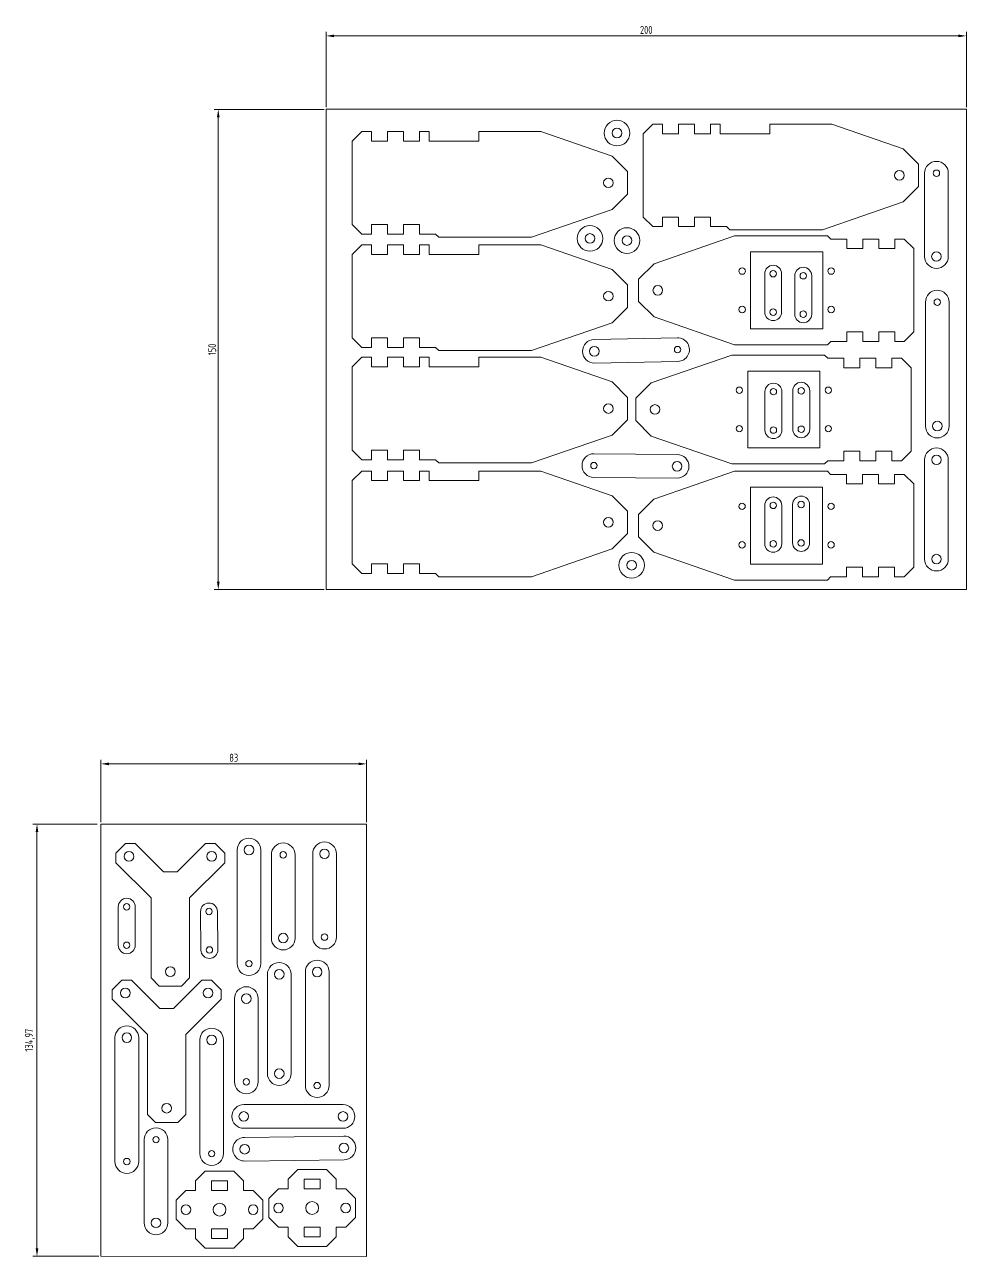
# Model space of a CAD drawing. Header units: millimetres. Extents: x 9121 to 9769, y -4282 to -3493.
# Drawn here: x 9474.4 to 9768.6, y -4250.2 to -3865.5 of the extents above; entities that cross this region are included whole.
import ezdxf

# ---------------------------------------------------------------- set-up
doc = ezdxf.new("R2010")
doc.units = ezdxf.units.MM
doc.header["$LTSCALE"] = 100
doc.header["$PDMODE"] = 3
doc.header["$PDSIZE"] = 8
doc.layers.get('Defpoints').update_dxf_attribs({"linetype": 'CONTINUOUS', "lineweight": 5})
doc.layers.add('细实线', color=7, linetype='CONTINUOUS', lineweight=5)
doc.styles.get("Standard").update_dxf_attribs({"font": 'iso.shx', "width": 0.85})
doc.dimstyles.new('ISO-25', dxfattribs={"dimtxt": 2.5, "dimasz": 2.5, "dimexe": 1.25, "dimexo": 0.625, "dimtad": 1, "dimtxsty": 'Standard', "dimcen": 2.5, "dimadec": 0, "dimazin": 0, "dimtfac": 1, "dimtmove": 0, "dimatfit": 3, "dimfxl": 1, "dimlwd": -1, "dimlwe": -1, "dimarcsym": 0})

# ---------------------------------------------------------------- blocks, each defined once
blk = doc.blocks.new('*D36')
at = {"layer": 'Defpoints', "color": 0, "transparency": 16777216}
for p in [(9581.2, -4096.41), (9498.2, -4115.2), (9581.2, -4115.22)]:
    blk.add_point(p, dxfattribs=at)
at = {"layer": '细实线', "color": 0, "transparency": 16777216}
for p, q in [((9498.2, -4114.57), (9498.2, -4095.16)), ((9500.7, -4096.41), (9578.7, -4096.41)), ((9581.2, -4114.59), (9581.2, -4095.16))]:
    blk.add_line(p, q, dxfattribs=at)
for points in [[(9500.7, -4095.99), (9500.7, -4096.83), (9498.2, -4096.41)], [(9578.7, -4095.99), (9578.7, -4096.83), (9581.2, -4096.41)]]:
    blk.add_solid(points, dxfattribs=at)
at = {"layer": '细实线', "color": 0, "transparency": 16777216, "insert": (9539.7, -4094.49), "char_height": 2.5, "attachment_point": 5}
blk.add_mtext('83', dxfattribs=at)
blk = doc.blocks.new('*D37')
at = {"layer": 'Defpoints', "color": 0, "transparency": 16777216}
for p in [(9497.66, -4115.22), (9478.25, -4250.19), (9498.2, -4250.19)]:
    blk.add_point(p, dxfattribs=at)
at = {"layer": '细实线', "color": 0, "transparency": 16777216}
for p, q in [((9497.03, -4115.22), (9477, -4115.22)), ((9478.25, -4117.72), (9478.25, -4247.69)), ((9497.57, -4250.19), (9477, -4250.19))]:
    blk.add_line(p, q, dxfattribs=at)
for points in [[(9477.83, -4117.72), (9478.67, -4117.72), (9478.25, -4115.22)], [(9477.83, -4247.69), (9478.67, -4247.69), (9478.25, -4250.19)]]:
    blk.add_solid(points, dxfattribs=at)
at = {"layer": '细实线', "color": 0, "transparency": 16777216, "insert": (9476.03, -4182.71), "char_height": 2.5, "attachment_point": 5, "rotation": 90}
blk.add_mtext('134,97', dxfattribs=at)
blk = doc.blocks.new('*D44')
at = {"layer": 'Defpoints', "color": 0, "transparency": 16777216}
for p in [(9568.55, -3891.99), (9534.88, -4041.99), (9568.55, -4041.99)]:
    blk.add_point(p, dxfattribs=at)
at = {"layer": '细实线', "color": 0, "transparency": 16777216}
for p, q in [((9567.93, -3891.99), (9533.63, -3891.99)), ((9534.88, -3894.49), (9534.88, -4039.49)), ((9567.93, -4041.99), (9533.63, -4041.99))]:
    blk.add_line(p, q, dxfattribs=at)
for points in [[(9534.46, -3894.49), (9535.3, -3894.49), (9534.88, -3891.99)], [(9534.46, -4039.49), (9535.3, -4039.49), (9534.88, -4041.99)]]:
    blk.add_solid(points, dxfattribs=at)
at = {"layer": '细实线', "color": 0, "transparency": 16777216, "insert": (9532.97, -3966.99), "char_height": 2.5, "attachment_point": 5, "rotation": 90}
blk.add_mtext('150', dxfattribs=at)
blk = doc.blocks.new('*D45')
at = {"layer": 'Defpoints', "color": 0, "transparency": 16777216}
for p in [(9768.55, -3869.05), (9568.55, -3891.99), (9768.55, -3891.99)]:
    blk.add_point(p, dxfattribs=at)
at = {"layer": '细实线', "color": 0, "transparency": 16777216}
for p, q in [((9568.55, -3891.36), (9568.55, -3867.8)), ((9571.05, -3869.05), (9766.05, -3869.05)), ((9768.55, -3891.36), (9768.55, -3867.8))]:
    blk.add_line(p, q, dxfattribs=at)
for points in [[(9571.05, -3868.64), (9571.05, -3869.47), (9568.55, -3869.05)], [(9766.05, -3868.64), (9766.05, -3869.47), (9768.55, -3869.05)]]:
    blk.add_solid(points, dxfattribs=at)
at = {"layer": '细实线', "color": 0, "transparency": 16777216, "insert": (9668.55, -3867.18), "char_height": 2.5, "attachment_point": 5}
blk.add_mtext('200', dxfattribs=at)

msp = doc.modelspace()

# ---------------------------------------------------------------- linework, layer by layer
at = {"layer": '细实线'}
for p, q in [((9667.638, -3899.614), (9670.638, -3896.614)), ((9670.638, -3896.614), (9673.638, -3896.614)), ((9673.638, -3896.614), (9673.638, -3899.614)), ((9678.638, -3899.614), (9678.638, -3896.614)), ((9678.638, -3896.614), (9683.638, -3896.614)), ((9683.638, -3896.614), (9683.638, -3899.614)), ((9688.638, -3899.614), (9688.638, -3896.614)), ((9688.638, -3896.614), (9691.638, -3896.614)), ((9691.638, -3896.614), (9691.638, -3899.614)), ((9707.138, -3899.614), (9707.138, -3896.614)), ((9707.138, -3896.614), (9726.533, -3896.614)), ((9726.533, -3896.614), (9748.811, -3904.31)), ((9576.737, -3901.946), (9579.737, -3898.946)), ((9579.737, -3898.946), (9582.737, -3898.946)), ((9582.737, -3898.946), (9582.737, -3901.946)), ((9587.737, -3901.946), (9587.737, -3898.946)), ((9587.737, -3898.946), (9592.737, -3898.946)), ((9592.737, -3898.946), (9592.737, -3901.946)), ((9597.737, -3901.946), (9597.737, -3898.946)), ((9597.737, -3898.946), (9600.737, -3898.946)), ((9600.737, -3898.946), (9600.737, -3901.946)), ((9616.237, -3901.946), (9616.237, -3898.946)), ((9616.237, -3898.946), (9635.632, -3898.946)), ((9635.632, -3898.946), (9657.911, -3906.641)), ((9667.638, -3899.614), (9667.638, -3925.614)), ((9673.638, -3899.614), (9678.638, -3899.614)), ((9683.638, -3899.614), (9688.638, -3899.614)), ((9691.638, -3899.614), (9707.138, -3899.614)), ((9576.737, -3901.946), (9576.737, -3927.946)), ((9582.737, -3901.946), (9587.737, -3901.946)), ((9592.737, -3901.946), (9597.737, -3901.946)), ((9600.737, -3901.946), (9616.237, -3901.946)), ((9748.811, -3904.31), (9753.638, -3909.114)), ((9657.911, -3906.641), (9662.737, -3911.446)), ((9662.737, -3911.446), (9662.737, -3918.446)), ((9753.638, -3909.114), (9753.638, -3916.114)), ((9755.509, -3911.948), (9755.509, -3937.948)), ((9762.909, -3911.948), (9762.909, -3937.948)), ((9657.911, -3923.25), (9662.737, -3918.446)), ((9748.811, -3920.919), (9753.638, -3916.114)), ((9632.737, -3931.946), (9657.911, -3923.25)), ((9723.638, -3929.614), (9748.811, -3920.919)), ((9667.638, -3925.614), (9670.638, -3928.614)), ((9673.638, -3928.614), (9673.638, -3925.614)), ((9673.638, -3925.614), (9678.638, -3925.614)), ((9678.638, -3925.614), (9678.638, -3928.614)), ((9683.638, -3928.614), (9683.638, -3925.614)), ((9683.638, -3925.614), (9688.638, -3925.614)), ((9688.638, -3925.614), (9688.638, -3928.614)), ((9576.737, -3927.946), (9579.737, -3930.946)), ((9579.737, -3930.946), (9582.737, -3930.946)), ((9582.737, -3930.946), (9582.737, -3927.946)), ((9582.737, -3927.946), (9587.737, -3927.946)), ((9587.737, -3927.946), (9587.737, -3930.946)), ((9587.737, -3930.946), (9592.737, -3930.946)), ((9592.737, -3930.946), (9592.737, -3927.946)), ((9592.737, -3927.946), (9597.737, -3927.946)), ((9597.737, -3927.946), (9597.737, -3930.946)), ((9597.737, -3930.946), (9602.737, -3930.946)), ((9602.737, -3930.946), (9603.737, -3931.946)), ((9670.638, -3928.614), (9673.638, -3928.614)), ((9678.638, -3928.614), (9683.638, -3928.614)), ((9688.638, -3928.614), (9693.638, -3928.614)), ((9693.638, -3928.614), (9694.638, -3929.614)), ((9723.638, -3929.614), (9694.638, -3929.614)), ((9576.737, -3937.33), (9579.737, -3934.33)), ((9579.737, -3934.33), (9582.737, -3934.33)), ((9582.737, -3934.33), (9582.737, -3937.33)), ((9587.737, -3937.33), (9587.737, -3934.33)), ((9587.737, -3934.33), (9592.737, -3934.33)), ((9592.737, -3934.33), (9592.737, -3937.33)), ((9597.737, -3937.33), (9597.737, -3934.33)), ((9597.737, -3934.33), (9600.737, -3934.33)), ((9600.737, -3934.33), (9600.737, -3937.33)), ((9632.737, -3931.946), (9603.737, -3931.946)), ((9616.237, -3937.33), (9616.237, -3934.33)), ((9616.237, -3934.33), (9635.632, -3934.33)), ((9635.632, -3934.33), (9657.911, -3942.026)), ((9696.166, -3931.502), (9670.993, -3940.197)), ((9696.166, -3931.502), (9725.166, -3931.502)), ((9726.166, -3932.502), (9725.166, -3931.502)), ((9731.166, -3932.502), (9726.166, -3932.502)), ((9731.166, -3935.502), (9731.166, -3932.502)), ((9741.166, -3932.502), (9736.166, -3932.502)), ((9736.166, -3932.502), (9736.166, -3935.502)), ((9741.166, -3935.502), (9741.166, -3932.502)), ((9749.166, -3932.502), (9746.166, -3932.502)), ((9746.166, -3932.502), (9746.166, -3935.502)), ((9752.166, -3935.502), (9749.166, -3932.502)), ((9576.737, -3937.33), (9576.737, -3963.33)), ((9582.737, -3937.33), (9587.737, -3937.33)), ((9592.737, -3937.33), (9597.737, -3937.33)), ((9600.737, -3937.33), (9616.237, -3937.33)), ((9723.666, -3936.502), (9701.166, -3936.502)), ((9701.166, -3936.502), (9701.166, -3960.502)), ((9723.666, -3960.502), (9723.666, -3936.502)), ((9736.166, -3935.502), (9731.166, -3935.502)), ((9746.166, -3935.502), (9741.166, -3935.502)), ((9752.166, -3935.502), (9752.166, -3961.502)), ((9657.911, -3942.026), (9662.737, -3946.83)), ((9670.993, -3940.197), (9666.166, -3945.002)), ((9666.166, -3945.002), (9666.166, -3952.002)), ((9705.548, -3955.329), (9705.548, -3943.329)), ((9710.848, -3943.329), (9710.848, -3955.329)), ((9714.952, -3943.968), (9714.952, -3955.968)), ((9720.252, -3955.968), (9720.252, -3943.968)), ((9662.737, -3946.83), (9662.737, -3953.83)), ((9657.911, -3958.635), (9662.737, -3953.83)), ((9670.993, -3956.806), (9666.166, -3952.002)), ((9755.763, -3952.206), (9755.763, -3990.906)), ((9763.163, -3952.206), (9763.163, -3990.906)), ((9696.166, -3965.502), (9670.993, -3956.806)), ((9632.737, -3967.33), (9657.911, -3958.635)), ((9723.666, -3960.502), (9701.166, -3960.502)), ((9736.166, -3961.502), (9731.166, -3961.502)), ((9731.166, -3961.502), (9731.166, -3964.502)), ((9736.166, -3964.502), (9736.166, -3961.502)), ((9746.166, -3961.502), (9741.166, -3961.502)), ((9741.166, -3961.502), (9741.166, -3964.502)), ((9746.166, -3964.502), (9746.166, -3961.502)), ((9752.166, -3961.502), (9749.166, -3964.502)), ((9576.737, -3963.33), (9579.737, -3966.33)), ((9582.737, -3966.33), (9582.737, -3963.33)), ((9582.737, -3963.33), (9587.737, -3963.33)), ((9587.737, -3963.33), (9587.737, -3966.33)), ((9592.737, -3966.33), (9592.737, -3963.33)), ((9592.737, -3963.33), (9597.737, -3963.33)), ((9597.737, -3963.33), (9597.737, -3966.33)), ((9678.27, -3963.329), (9652.276, -3963.85)), ((9696.166, -3965.502), (9725.166, -3965.502)), ((9726.166, -3964.502), (9725.166, -3965.502)), ((9731.166, -3964.502), (9726.166, -3964.502)), ((9741.166, -3964.502), (9736.166, -3964.502)), ((9749.166, -3964.502), (9746.166, -3964.502)), ((9576.737, -3972.44), (9579.737, -3969.44)), ((9579.737, -3966.33), (9582.737, -3966.33)), ((9579.737, -3969.44), (9582.737, -3969.44)), ((9582.737, -3969.44), (9582.737, -3972.44)), ((9587.737, -3966.33), (9592.737, -3966.33)), ((9587.737, -3972.44), (9587.737, -3969.44)), ((9587.737, -3969.44), (9592.737, -3969.44)), ((9592.737, -3969.44), (9592.737, -3972.44)), ((9597.737, -3966.33), (9602.737, -3966.33)), ((9597.737, -3972.44), (9597.737, -3969.44)), ((9597.737, -3969.44), (9600.737, -3969.44)), ((9600.737, -3969.44), (9600.737, -3972.44)), ((9602.737, -3966.33), (9603.737, -3967.33)), ((9632.737, -3967.33), (9603.737, -3967.33)), ((9616.237, -3972.44), (9616.237, -3969.44)), ((9616.237, -3969.44), (9635.632, -3969.44)), ((9635.632, -3969.44), (9657.911, -3977.136)), ((9695.282, -3968.714), (9670.109, -3977.409)), ((9695.282, -3968.714), (9724.282, -3968.714)), ((9725.282, -3969.714), (9724.282, -3968.714)), ((9730.282, -3969.714), (9725.282, -3969.714)), ((9730.282, -3972.714), (9730.282, -3969.714)), ((9740.282, -3969.714), (9735.282, -3969.714)), ((9735.282, -3969.714), (9735.282, -3972.714)), ((9740.282, -3972.714), (9740.282, -3969.714)), ((9748.282, -3969.714), (9745.282, -3969.714)), ((9745.282, -3969.714), (9745.282, -3972.714)), ((9751.282, -3972.714), (9748.282, -3969.714)), ((9576.737, -3972.44), (9576.737, -3998.44)), ((9582.737, -3972.44), (9587.737, -3972.44)), ((9592.737, -3972.44), (9597.737, -3972.44)), ((9600.737, -3972.44), (9616.237, -3972.44)), ((9678.418, -3970.728), (9652.424, -3971.248)), ((9722.782, -3973.714), (9700.282, -3973.714)), ((9700.282, -3973.714), (9700.282, -3997.714)), ((9722.782, -3997.714), (9722.782, -3973.714)), ((9735.282, -3972.714), (9730.282, -3972.714)), ((9745.282, -3972.714), (9740.282, -3972.714)), ((9751.282, -3972.714), (9751.282, -3998.714)), ((9657.911, -3977.136), (9662.737, -3981.94)), ((9670.109, -3977.409), (9665.282, -3982.214)), ((9705.626, -3980.167), (9705.626, -3992.167)), ((9710.926, -3992.167), (9710.926, -3980.167)), ((9714.326, -3991.894), (9714.326, -3979.894)), ((9719.626, -3979.894), (9719.626, -3991.894)), ((9662.737, -3981.94), (9662.737, -3988.94)), ((9665.282, -3982.214), (9665.282, -3989.214)), ((9657.911, -3993.745), (9662.737, -3988.94)), ((9670.109, -3994.018), (9665.282, -3989.214)), ((9632.737, -4002.44), (9657.911, -3993.745)), ((9695.282, -4002.714), (9670.109, -3994.018)), ((9576.737, -3998.44), (9579.737, -4001.44)), ((9582.737, -4001.44), (9582.737, -3998.44)), ((9582.737, -3998.44), (9587.737, -3998.44)), ((9587.737, -3998.44), (9587.737, -4001.44)), ((9592.737, -4001.44), (9592.737, -3998.44)), ((9592.737, -3998.44), (9597.737, -3998.44)), ((9597.737, -3998.44), (9597.737, -4001.44)), ((9652.227, -3999.557), (9678.226, -3999.771)), ((9722.782, -3997.714), (9700.282, -3997.714)), ((9735.282, -3998.714), (9730.282, -3998.714)), ((9730.282, -3998.714), (9730.282, -4001.714)), ((9735.282, -4001.714), (9735.282, -3998.714)), ((9745.282, -3998.714), (9740.282, -3998.714)), ((9740.282, -3998.714), (9740.282, -4001.714)), ((9745.282, -4001.714), (9745.282, -3998.714)), ((9751.282, -3998.714), (9748.282, -4001.714)), ((9579.737, -4001.44), (9582.737, -4001.44)), ((9587.737, -4001.44), (9592.737, -4001.44)), ((9597.737, -4001.44), (9602.737, -4001.44)), ((9602.737, -4001.44), (9603.737, -4002.44)), ((9632.737, -4002.44), (9603.737, -4002.44)), ((9695.282, -4002.714), (9724.282, -4002.714)), ((9725.282, -4001.714), (9724.282, -4002.714)), ((9730.282, -4001.714), (9725.282, -4001.714)), ((9740.282, -4001.714), (9735.282, -4001.714)), ((9748.282, -4001.714), (9745.282, -4001.714)), ((9755.515, -4001.455), (9755.515, -4032.455)), ((9762.915, -4001.455), (9762.915, -4032.455)), ((9576.737, -4007.956), (9579.737, -4004.956)), ((9576.737, -4007.956), (9576.737, -4033.956)), ((9579.737, -4004.956), (9582.737, -4004.956)), ((9582.737, -4004.956), (9582.737, -4007.956)), ((9582.737, -4007.956), (9587.737, -4007.956)), ((9587.737, -4007.956), (9587.737, -4004.956)), ((9587.737, -4004.956), (9592.737, -4004.956)), ((9592.737, -4004.956), (9592.737, -4007.956)), ((9592.737, -4007.956), (9597.737, -4007.956)), ((9597.737, -4007.956), (9597.737, -4004.956)), ((9597.737, -4004.956), (9600.737, -4004.956)), ((9600.737, -4004.956), (9600.737, -4007.956)), ((9600.737, -4007.956), (9616.237, -4007.956)), ((9616.237, -4007.956), (9616.237, -4004.956)), ((9616.237, -4004.956), (9635.632, -4004.956)), ((9635.632, -4004.956), (9657.911, -4012.651)), ((9652.166, -4006.957), (9678.165, -4007.171)), ((9696.135, -4004.989), (9670.962, -4013.684)), ((9696.135, -4004.989), (9725.135, -4004.989)), ((9726.135, -4005.989), (9725.135, -4004.989)), ((9731.135, -4005.989), (9726.135, -4005.989)), ((9731.135, -4008.989), (9731.135, -4005.989)), ((9741.135, -4005.989), (9736.135, -4005.989)), ((9736.135, -4005.989), (9736.135, -4008.989)), ((9741.135, -4008.989), (9741.135, -4005.989)), ((9749.135, -4005.989), (9746.135, -4005.989)), ((9746.135, -4005.989), (9746.135, -4008.989)), ((9752.135, -4008.989), (9749.135, -4005.989)), ((9723.635, -4009.989), (9701.135, -4009.989)), ((9701.135, -4009.989), (9701.135, -4033.989)), ((9723.635, -4033.989), (9723.635, -4009.989)), ((9736.135, -4008.989), (9731.135, -4008.989)), ((9746.135, -4008.989), (9741.135, -4008.989)), ((9752.135, -4008.989), (9752.135, -4034.989)), ((9657.911, -4012.651), (9662.737, -4017.456)), ((9670.962, -4013.684), (9666.135, -4018.489)), ((9705.578, -4015.68), (9705.578, -4027.68)), ((9710.878, -4027.68), (9710.878, -4015.68)), ((9714.277, -4027.407), (9714.277, -4015.407)), ((9719.577, -4015.407), (9719.577, -4027.407)), ((9662.737, -4017.456), (9662.737, -4024.456)), ((9666.135, -4018.489), (9666.135, -4025.489)), ((9657.911, -4029.26), (9662.737, -4024.456)), ((9670.962, -4030.293), (9666.135, -4025.489)), ((9632.737, -4037.956), (9657.911, -4029.26)), ((9696.135, -4038.989), (9670.962, -4030.293)), ((9576.737, -4033.956), (9579.737, -4036.956)), ((9582.737, -4036.956), (9582.737, -4033.956)), ((9582.737, -4033.956), (9587.737, -4033.956)), ((9587.737, -4033.956), (9587.737, -4036.956)), ((9592.737, -4036.956), (9592.737, -4033.956)), ((9592.737, -4033.956), (9597.737, -4033.956)), ((9597.737, -4033.956), (9597.737, -4036.956)), ((9723.635, -4033.989), (9701.135, -4033.989)), ((9736.135, -4034.989), (9731.135, -4034.989)), ((9731.135, -4034.989), (9731.135, -4037.989)), ((9736.135, -4037.989), (9736.135, -4034.989)), ((9746.135, -4034.989), (9741.135, -4034.989)), ((9741.135, -4034.989), (9741.135, -4037.989)), ((9746.135, -4037.989), (9746.135, -4034.989)), ((9752.135, -4034.989), (9749.135, -4037.989)), ((9579.737, -4036.956), (9582.737, -4036.956)), ((9587.737, -4036.956), (9592.737, -4036.956)), ((9597.737, -4036.956), (9602.737, -4036.956)), ((9602.737, -4036.956), (9603.737, -4037.956)), ((9632.737, -4037.956), (9603.737, -4037.956)), ((9696.135, -4038.989), (9725.135, -4038.989)), ((9726.135, -4037.989), (9725.135, -4038.989)), ((9731.135, -4037.989), (9726.135, -4037.989)), ((9741.135, -4037.989), (9736.135, -4037.989)), ((9749.135, -4037.989), (9746.135, -4037.989)), ((9505.897, -4121.275), (9502.897, -4124.275)), ((9505.897, -4121.275), (9508.897, -4121.275)), ((9508.897, -4121.275), (9517.776, -4130.154)), ((9530.897, -4121.275), (9522.018, -4130.154)), ((9533.897, -4121.275), (9530.897, -4121.275)), ((9533.897, -4121.275), (9536.897, -4124.275)), ((9540.755, -4158.794), (9540.755, -4123.294)), ((9548.155, -4158.794), (9548.155, -4123.294)), ((9502.897, -4127.275), (9502.897, -4124.275)), ((9502.897, -4127.275), (9513.897, -4138.275)), ((9536.897, -4127.275), (9525.897, -4138.275)), ((9536.897, -4127.275), (9536.897, -4124.275)), ((9551.462, -4124.812), (9551.462, -4150.812)), ((9558.862, -4124.812), (9558.862, -4150.812)), ((9564.36, -4150.502), (9564.36, -4124.502)), ((9571.76, -4150.502), (9571.76, -4124.502)), ((9517.776, -4130.154), (9522.018, -4130.154)), ((9513.897, -4163.275), (9513.897, -4138.275)), ((9525.897, -4163.275), (9525.897, -4138.275)), ((9503.623, -4141.043), (9503.623, -4153.043)), ((9508.923, -4153.043), (9508.923, -4141.043)), ((9529.462, -4154.542), (9529.329, -4142.543)), ((9534.628, -4142.484), (9534.762, -4154.483)), ((9550.228, -4162.129), (9550.228, -4193.129)), ((9557.628, -4162.129), (9557.628, -4193.129)), ((9562.073, -4196.887), (9562.073, -4161.387)), ((9569.473, -4196.887), (9569.473, -4161.387)), ((9504.765, -4163.938), (9501.765, -4166.938)), ((9504.765, -4163.938), (9507.765, -4163.938)), ((9507.765, -4163.938), (9516.643, -4172.817)), ((9513.897, -4163.275), (9516.397, -4165.787)), ((9516.397, -4165.787), (9523.397, -4165.787)), ((9529.765, -4163.938), (9520.886, -4172.817)), ((9525.897, -4163.275), (9523.397, -4165.787)), ((9532.765, -4163.938), (9529.765, -4163.938)), ((9532.765, -4163.938), (9535.765, -4166.938)), ((9501.765, -4169.938), (9501.765, -4166.938)), ((9535.765, -4169.938), (9535.765, -4166.938)), ((9539.939, -4195.713), (9539.939, -4169.713)), ((9547.339, -4195.713), (9547.339, -4169.713)), ((9501.765, -4169.938), (9512.765, -4180.938)), ((9520.886, -4172.817), (9516.643, -4172.817)), ((9535.765, -4169.938), (9524.765, -4180.938)), ((9512.765, -4205.938), (9512.765, -4180.938)), ((9524.765, -4205.938), (9524.765, -4180.938)), ((9502.613, -4220.608), (9502.613, -4181.908)), ((9510.013, -4220.608), (9510.013, -4181.908)), ((9529.124, -4218.126), (9529.124, -4182.626)), ((9536.524, -4218.126), (9536.524, -4182.626)), ((9573.837, -4202.815), (9542.837, -4202.815)), ((9512.765, -4205.938), (9515.265, -4208.45)), ((9524.765, -4205.938), (9522.265, -4208.45)), ((9522.265, -4208.45), (9515.265, -4208.45)), ((9573.837, -4210.215), (9542.837, -4210.215)), ((9511.731, -4213.764), (9511.731, -4239.764)), ((9519.131, -4213.764), (9519.131, -4239.764)), ((9574.06, -4212.651), (9543.062, -4213.051)), ((9527.774, -4226.628), (9530.774, -4223.628)), ((9530.774, -4223.628), (9539.774, -4223.628)), ((9539.774, -4223.628), (9542.774, -4226.628)), ((9574.155, -4220.051), (9543.158, -4220.451)), ((9556.695, -4226.107), (9559.695, -4223.107)), ((9559.695, -4223.107), (9568.695, -4223.107)), ((9568.695, -4223.107), (9571.695, -4226.107)), ((9527.774, -4226.628), (9527.774, -4229.628)), ((9537.774, -4226.628), (9532.774, -4226.628)), ((9532.774, -4226.628), (9532.774, -4229.628)), ((9537.774, -4229.628), (9537.774, -4226.628)), ((9542.774, -4226.628), (9542.774, -4229.628)), ((9556.695, -4226.107), (9556.695, -4229.107)), ((9566.695, -4226.107), (9561.695, -4226.107)), ((9561.695, -4226.107), (9561.695, -4229.107)), ((9566.695, -4229.107), (9566.695, -4226.107)), ((9571.695, -4226.107), (9571.695, -4229.107)), ((9521.774, -4232.628), (9524.774, -4229.628)), ((9527.774, -4229.628), (9524.774, -4229.628)), ((9532.774, -4229.628), (9537.774, -4229.628)), ((9542.774, -4229.628), (9545.774, -4229.628)), ((9548.774, -4232.628), (9545.774, -4229.628)), ((9550.695, -4232.107), (9553.695, -4229.107)), ((9556.695, -4229.107), (9553.695, -4229.107)), ((9561.695, -4229.107), (9566.695, -4229.107)), ((9571.695, -4229.107), (9574.695, -4229.107)), ((9577.695, -4232.107), (9574.695, -4229.107)), ((9521.774, -4232.628), (9521.774, -4238.628)), ((9548.774, -4232.628), (9548.774, -4238.628)), ((9550.695, -4232.107), (9550.695, -4238.107)), ((9577.695, -4232.107), (9577.695, -4238.107)), ((9521.774, -4238.628), (9524.774, -4241.628)), ((9548.774, -4238.628), (9545.774, -4241.628)), ((9550.695, -4238.107), (9553.695, -4241.107)), ((9577.695, -4238.107), (9574.695, -4241.107)), ((9527.774, -4241.628), (9524.774, -4241.628)), ((9527.774, -4244.628), (9527.774, -4241.628)), ((9537.774, -4241.628), (9532.774, -4241.628)), ((9532.774, -4241.628), (9532.774, -4244.628)), ((9537.774, -4244.628), (9537.774, -4241.628)), ((9542.774, -4244.628), (9542.774, -4241.628)), ((9542.774, -4241.628), (9545.774, -4241.628)), ((9556.695, -4241.107), (9553.695, -4241.107)), ((9556.695, -4244.107), (9556.695, -4241.107)), ((9566.695, -4241.107), (9561.695, -4241.107)), ((9561.695, -4241.107), (9561.695, -4244.107)), ((9566.695, -4244.107), (9566.695, -4241.107)), ((9571.695, -4244.107), (9571.695, -4241.107)), ((9571.695, -4241.107), (9574.695, -4241.107)), ((9527.774, -4244.628), (9530.774, -4247.628)), ((9532.774, -4244.628), (9537.774, -4244.628)), ((9539.774, -4247.628), (9542.774, -4244.628)), ((9556.695, -4244.107), (9559.695, -4247.107)), ((9561.695, -4244.107), (9566.695, -4244.107)), ((9568.695, -4247.107), (9571.695, -4244.107)), ((9530.774, -4247.628), (9539.774, -4247.628)), ((9559.695, -4247.107), (9568.695, -4247.107))]:
    msp.add_line(p, q, dxfattribs=at)
for points in [[(9568.551, -4041.987), (9768.551, -4041.987), (9768.551, -3891.987), (9568.551, -3891.987)], [(9498.199, -4115.198), (9581.199, -4115.219), (9581.199, -4250.215), (9498.199, -4250.194)]]:
    msp.add_lwpolyline(points, close=True, dxfattribs=at)
for centre, radius in [((9659.419, -3899.397), 4), ((9659.419, -3899.397), 1.5), ((9747.638, -3912.614), 1.5), ((9759.209, -3911.948), 1), ((9656.737, -3914.946), 1.5), ((9650.979, -3932.306), 4), ((9650.979, -3932.306), 1.5), ((9662.539, -3932.967), 4), ((9662.539, -3932.967), 1.5), ((9759.209, -3937.948), 1.5), ((9698.516, -3942.502), 1), ((9708.198, -3943.329), 1), ((9726.316, -3942.502), 1), ((9717.602, -3943.968), 1), ((9656.737, -3950.33), 1.5), ((9672.166, -3948.502), 1.5), ((9698.516, -3954.502), 1), ((9708.198, -3955.329), 1), ((9726.316, -3954.502), 1), ((9759.463, -3952.206), 1), ((9717.602, -3955.968), 1), ((9678.344, -3967.028), 1), ((9652.35, -3967.549), 1.5), ((9697.632, -3979.714), 1), ((9708.276, -3980.167), 1), ((9716.976, -3979.894), 1), ((9725.432, -3979.714), 1), ((9656.737, -3985.44), 1.5), ((9671.282, -3985.714), 1.5), ((9697.632, -3991.714), 1), ((9708.276, -3992.167), 1), ((9716.976, -3991.894), 1), ((9725.432, -3991.714), 1), ((9759.463, -3990.906), 1.5), ((9759.215, -4001.455), 1.5), ((9652.197, -4003.257), 1), ((9678.196, -4003.471), 1.5), ((9698.485, -4015.989), 1), ((9708.228, -4015.68), 1), ((9716.927, -4015.407), 1), ((9726.285, -4015.989), 1), ((9656.737, -4020.956), 1.5), ((9672.135, -4021.989), 1.5), ((9698.485, -4027.989), 1), ((9708.228, -4027.68), 1), ((9716.927, -4027.407), 1), ((9726.285, -4027.989), 1), ((9663.994, -4034.369), 4), ((9759.215, -4032.455), 1.5), ((9663.994, -4034.369), 1.5), ((9544.455, -4123.294), 1.5), ((9568.06, -4124.502), 1.5), ((9506.971, -4125.287), 1.5), ((9532.823, -4125.287), 1.5), ((9555.162, -4124.812), 1), ((9506.273, -4141.043), 1), ((9531.979, -4142.514), 1), ((9555.162, -4150.812), 1.5), ((9568.06, -4150.502), 1), ((9506.273, -4153.043), 1), ((9532.112, -4154.513), 1), ((9544.455, -4158.794), 1), ((9519.897, -4161.287), 1.5), ((9553.928, -4162.129), 1.5), ((9565.773, -4161.387), 1.5), ((9505.838, -4167.95), 1.5), ((9531.691, -4167.95), 1.5), ((9543.639, -4169.713), 1.5), ((9506.313, -4181.908), 1.5), ((9532.824, -4182.626), 1.5), ((9553.928, -4193.129), 1.5), ((9543.639, -4195.713), 1), ((9565.773, -4196.887), 1), ((9518.765, -4203.95), 1.5), ((9542.837, -4206.515), 1.5), ((9573.837, -4206.515), 1.5), ((9515.431, -4213.764), 1), ((9543.11, -4216.751), 1.5), ((9574.108, -4216.351), 1.5), ((9506.313, -4220.608), 1), ((9532.824, -4218.126), 1), ((9524.774, -4235.628), 1.5), ((9535.274, -4235.628), 2), ((9545.774, -4235.628), 1.5), ((9553.695, -4235.107), 1.5), ((9564.195, -4235.107), 2), ((9574.695, -4235.107), 1.5), ((9515.431, -4239.764), 1.5)]:
    msp.add_circle(centre, radius, dxfattribs=at)
for centre, radius, start, end in [((9759.209, -3911.948), 3.7, 0, 180), ((9759.209, -3937.948), 3.7, 180, 0), ((9708.198, -3943.329), 2.65, 0, 180), ((9717.602, -3943.968), 2.65, 0, 180), ((9759.463, -3952.206), 3.7, 0, 180), ((9708.198, -3955.329), 2.65, 180, 0), ((9717.602, -3955.968), 2.65, 180, 0), ((9652.35, -3967.549), 3.7, 91.14709, 271.14709), ((9678.344, -3967.028), 3.7, 271.14709, 91.14709), ((9708.276, -3980.167), 2.65, 0, 180), ((9716.976, -3979.894), 2.65, 0, 180), ((9708.276, -3992.167), 2.65, 180, 0), ((9716.976, -3991.894), 2.65, 180, 0), ((9759.463, -3990.906), 3.7, 180, 0), ((9652.197, -4003.257), 3.7, 89.52891, 269.52891), ((9678.196, -4003.471), 3.7, 269.52891, 89.52891), ((9759.215, -4001.455), 3.7, 0, 180), ((9708.228, -4015.68), 2.65, 0, 180), ((9716.927, -4015.407), 2.65, 0, 180), ((9716.927, -4027.407), 2.65, 180, 0), ((9708.228, -4027.68), 2.65, 180, 0), ((9759.215, -4032.455), 3.7, 180, 0), ((9544.455, -4123.294), 3.7, 0, 180), ((9555.162, -4124.812), 3.7, 360, 180), ((9568.06, -4124.502), 3.7, 0, 180), ((9506.273, -4141.043), 2.65, 0, 180), ((9531.979, -4142.514), 2.65, 0.63768, 180.63768), ((9568.06, -4150.502), 3.7, 180, 0), ((9506.273, -4153.043), 2.65, 180, 0), ((9532.112, -4154.513), 2.65, 180.63768, 0.63768), ((9555.162, -4150.812), 3.7, 180, 360), ((9565.773, -4161.387), 3.7, 0, 180), ((9544.455, -4158.794), 3.7, 180, 0), ((9553.928, -4162.129), 3.7, 0, 180), ((9543.639, -4169.713), 3.7, 0, 180), ((9506.313, -4181.908), 3.7, 0, 180), ((9532.824, -4182.626), 3.7, 0, 180), ((9543.639, -4195.713), 3.7, 180, 0), ((9553.928, -4193.129), 3.7, 180, 0), ((9565.773, -4196.887), 3.7, 180, 0), ((9542.837, -4206.515), 3.7, 90, 270), ((9573.837, -4206.515), 3.7, 270, 90), ((9515.431, -4213.764), 3.7, 0, 180), ((9543.11, -4216.751), 3.7, 90.73988, 270.73988), ((9574.108, -4216.351), 3.7, 270.73988, 90.73988), ((9532.824, -4218.126), 3.7, 180, 0), ((9506.313, -4220.608), 3.7, 180, 0), ((9515.431, -4239.764), 3.7, 180, 0)]:
    msp.add_arc(centre, radius, start, end, dxfattribs=at)

# ---------------------------------------------------------------- dimensions: what is measured, and where the dimension line sits
for base, p1, p2, picture, middle in [((9768.551, -3869.052), (9568.551, -3891.987), (9768.551, -3891.987), '*D45', (9668.551, -3867.176)), ((9581.199, -4096.411), (9498.199, -4115.198), (9581.199, -4115.219), '*D36', (9539.699, -4094.492))]:
    dim = msp.add_linear_dim(base=base, p1=p1, p2=p2, dimstyle='ISO-25', dxfattribs=at)
    dim.commit()
    dim.dimension.update_dxf_attribs({"geometry": picture, "text_midpoint": middle})
for base, p1, p2, picture, middle in [((9534.881, -4041.987), (9568.551, -3891.987), (9568.551, -4041.987), '*D44', (9532.972, -3966.987)), ((9478.251, -4250.1939), (9497.6598, -4115.2194), (9498.1994, -4250.1939), '*D37', (9476.0287, -4182.7066))]:
    dim = msp.add_linear_dim(base=base, p1=p1, p2=p2, angle=90, dimstyle='ISO-25', dxfattribs=at)
    dim.commit()
    dim.dimension.update_dxf_attribs({"geometry": picture, "text_midpoint": middle})

doc.saveas('drawing.dxf')
